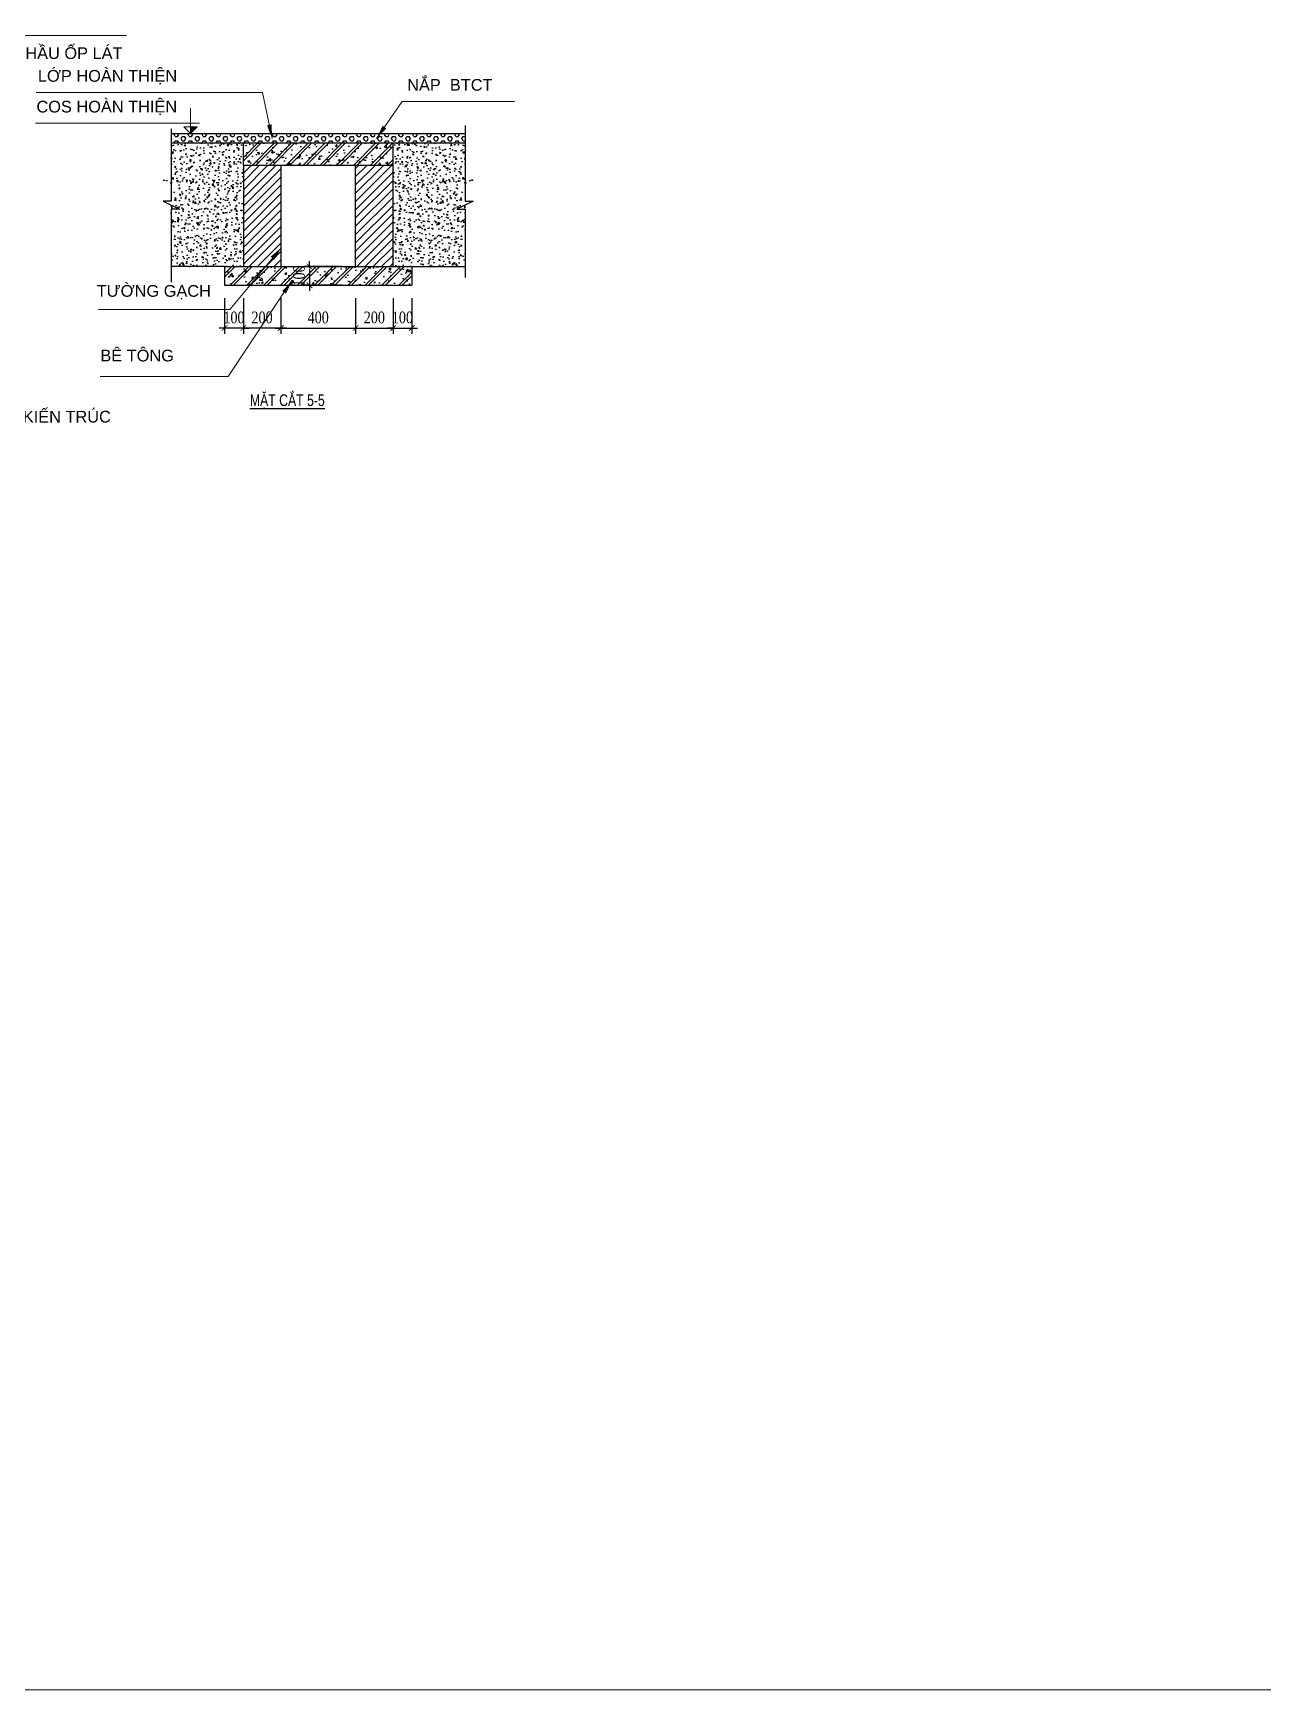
# Model space of a CAD drawing. Header units: millimetres. Extents: x -294625 to 2136527, y -251383 to 128331.
# Drawn here: x 1531273 to 1537843, y -137996 to -129147 of the extents above; entities that cross this region are included whole.
import ezdxf

# ---------------------------------------------------------------- set-up
doc = ezdxf.new("R2010")
doc.units = ezdxf.units.MM
doc.linetypes.add('$0$HIDDEN', pattern=[0.375, 0.25, -0.125])
doc.linetypes.add('CONTINOUS', pattern=[0])
doc.layers.get('Defpoints').update_dxf_attribs({"lineweight": 0})
for name, color, linetype in [('1-WALL', 1, 'Continuous'), ('1HATCH', 251, 'Continuous'), ('1Hatch-N', 8, 'Continuous'), ('A-HatchVatlieu', 7, 'Continuous'), ('Gtechcons-Text', 7, 'Continuous'), ('Hatch', 250, 'Continuous'), ('S14_Annotation', 3, 'Continuous'), ('S22_Blinding', 3, 'Continuous')]:
    doc.layers.add(name, color=color, linetype=linetype)
doc.layers.add('11', color=11, linetype='CONTINOUS', lineweight=0)
doc.styles.add('L-Arial', font='arial.ttf')
doc.styles.add('P-VNTIMEH', font='vntimeh.shx', dxfattribs={"width": 0.75, "height": 300})
doc.styles.add('ROMANS', font='vntimeh.shx', dxfattribs={"width": 0.8, "bigfont": 'vns.shx'})
doc.styles.add('TEXT_ARIAL', font='arial.ttf', dxfattribs={"width": 0.75})
doc.dimstyles.new('1_25', dxfattribs={"dimscale": 25, "dimtxt": 2.5, "dimasz": 1.2, "dimexe": 1.2, "dimexo": 0, "dimgap": 1, "dimtad": 1, "dimdec": 0, "dimzin": 0, "dimdsep": 46, "dimtxsty": 'ROMANS', "dimblk": 'ARCHTICK', "dimcen": 1.2, "dimdle": 1.2, "dimclrd": 256, "dimclre": 256, "dimclrt": 4, "dimadec": 0, "dimazin": 0, "dimtfac": 1, "dimtdec": 0, "dimtix": 1, "dimtmove": 2, "dimatfit": 3, "dimldrblk": 'ARCHTICK', "dimfxl": 0.15, "dimtvp": 0.833333, "dimtolj": 1, "dimtzin": 0, "dimarcsym": 0})
doc.dimstyles.new('DimLine', dxfattribs={"dimtxt": 200, "dimasz": 50, "dimexe": 50, "dimexo": 0, "dimgap": 50, "dimtad": 1, "dimdec": 0, "dimzin": 9, "dimdsep": 46, "dimtxsty": 'P-VNTIMEH', "dimblk": 'ARCHTICK', "dimcen": 0, "dimdle": 1, "dimclrd": 256, "dimclre": 256, "dimclrt": 256, "dimadec": 0, "dimazin": 0, "dimtfac": 1, "dimtdec": 0, "dimtix": 1, "dimtmove": 1, "dimatfit": 3, "dimfxl": 500, "dimtfill": 1, "dimtolj": 1, "dimtzin": 0, "dimlwd": -1, "dimlwe": -1, "dimarcsym": 0})

# ---------------------------------------------------------------- blocks, each defined once
blk = doc.blocks.new('_ArchTick')
at = {"color": 0, "linetype": 'ByBlock', "const_width": 0.15}
blk.add_lwpolyline([(-0.5, -0.5), (0.5, 0.5)], dxfattribs=at)
blk = doc.blocks.new('*D205')
at = {"layer": '1HATCH', "lineweight": -2, "ltscale": 30, "transparency": 16777216}
for p, q in [((1532596.3, -130561.8), (1532596.3, -130751.9)), ((1532996.3, -130561.8), (1532996.3, -130751.9)), ((1532566.3, -130721.9), (1533026.3, -130721.9))]:
    blk.add_line(p, q, dxfattribs=at)
at = {"layer": 'Defpoints', "color": 0, "ltscale": 30, "transparency": 16777216}
for p in [(1532596.3, -130561.8), (1532996.3, -130561.8), (1532996.3, -130721.9)]:
    blk.add_point(p, dxfattribs=at)
at = {"layer": '1HATCH', "lineweight": -2, "ltscale": 30, "transparency": 16777216, "xscale": 29.99999999999998, "yscale": 29.99999999999998, "zscale": 29.99999999999998, "rotation": 180}
blk.add_blockref('_ArchTick', (1532596.3, -130721.9), dxfattribs=at)
at = {"layer": '1HATCH', "lineweight": -2, "ltscale": 30, "transparency": 16777216, "xscale": 29.99999999999998, "yscale": 29.99999999999998, "zscale": 29.99999999999998}
blk.add_blockref('_ArchTick', (1532996.3, -130721.9), dxfattribs=at)
at = {"layer": '1HATCH', "color": 4, "ltscale": 30, "transparency": 16777216, "insert": (1532796.3, -130665.7), "char_height": 62.5, "attachment_point": 5, "style": 'ROMANS'}
blk.add_mtext('\\A1;400', dxfattribs=at)
blk = doc.blocks.new('*D201')
at = {"layer": '1HATCH', "lineweight": -2, "ltscale": 30, "transparency": 16777216}
for p, q in [((1532396.3, -130561.8), (1532396.3, -130751.9)), ((1532596.3, -130561.8), (1532596.3, -130751.9)), ((1532626.3, -130721.9), (1532366.3, -130721.9))]:
    blk.add_line(p, q, dxfattribs=at)
at = {"layer": 'Defpoints', "color": 0, "ltscale": 30, "transparency": 16777216}
for p in [(1532396.3, -130561.8), (1532596.3, -130561.8), (1532396.3, -130721.9)]:
    blk.add_point(p, dxfattribs=at)
at = {"layer": '1HATCH', "lineweight": -2, "ltscale": 30, "transparency": 16777216, "xscale": 29.99999999999998, "yscale": 29.99999999999998, "zscale": 29.99999999999998, "rotation": 180}
blk.add_blockref('_ArchTick', (1532396.3, -130721.9), dxfattribs=at)
at = {"layer": '1HATCH', "lineweight": -2, "ltscale": 30, "transparency": 16777216, "xscale": 29.99999999999998, "yscale": 29.99999999999998, "zscale": 29.99999999999998}
blk.add_blockref('_ArchTick', (1532596.3, -130721.9), dxfattribs=at)
at = {"layer": '1HATCH', "color": 4, "ltscale": 30, "transparency": 16777216, "insert": (1532496.3, -130665.7), "char_height": 62.5, "attachment_point": 5, "style": 'ROMANS'}
blk.add_mtext('\\A1;200', dxfattribs=at)
blk = doc.blocks.new('*D202')
at = {"layer": '1HATCH', "lineweight": -2, "ltscale": 30, "transparency": 16777216}
for p, q in [((1532996.3, -130561.8), (1532996.3, -130751.9)), ((1533196.3, -130561.8), (1533196.3, -130751.9)), ((1532966.3, -130721.9), (1533226.3, -130721.9))]:
    blk.add_line(p, q, dxfattribs=at)
at = {"layer": 'Defpoints', "color": 0, "ltscale": 30, "transparency": 16777216}
for p in [(1532996.3, -130561.8), (1533196.3, -130561.8), (1533196.3, -130721.9)]:
    blk.add_point(p, dxfattribs=at)
at = {"layer": '1HATCH', "lineweight": -2, "ltscale": 30, "transparency": 16777216, "xscale": 29.99999999999998, "yscale": 29.99999999999998, "zscale": 29.99999999999998, "rotation": 180}
blk.add_blockref('_ArchTick', (1532996.3, -130721.9), dxfattribs=at)
at = {"layer": '1HATCH', "lineweight": -2, "ltscale": 30, "transparency": 16777216, "xscale": 29.99999999999998, "yscale": 29.99999999999998, "zscale": 29.99999999999998}
blk.add_blockref('_ArchTick', (1533196.3, -130721.9), dxfattribs=at)
at = {"layer": '1HATCH', "color": 4, "ltscale": 30, "transparency": 16777216, "insert": (1533096.3, -130665.7), "char_height": 62.5, "attachment_point": 5, "style": 'ROMANS'}
blk.add_mtext('\\A1;200', dxfattribs=at)
blk = doc.blocks.new('*D210')
at = {"layer": '1HATCH', "lineweight": -2, "ltscale": 30, "transparency": 16777216}
for p, q in [((1532296.3, -130561.8), (1532296.3, -130751.9)), ((1532396.3, -130561.8), (1532396.3, -130751.9)), ((1532296.3, -130721.9), (1532266.3, -130721.9)), ((1532396.3, -130721.9), (1532296.3, -130721.9)), ((1532396.3, -130721.9), (1532426.3, -130721.9))]:
    blk.add_line(p, q, dxfattribs=at)
at = {"layer": 'Defpoints', "color": 0, "ltscale": 30, "transparency": 16777216}
for p in [(1532296.3, -130561.8), (1532396.3, -130561.8), (1532296.3, -130721.9)]:
    blk.add_point(p, dxfattribs=at)
at = {"layer": '1HATCH', "lineweight": -2, "ltscale": 30, "transparency": 16777216, "xscale": 29.99999999999998, "yscale": 29.99999999999998, "zscale": 29.99999999999998}
blk.add_blockref('_ArchTick', (1532296.3, -130721.9), dxfattribs=at)
at = {"layer": '1HATCH', "lineweight": -2, "ltscale": 30, "transparency": 16777216, "xscale": 29.99999999999998, "yscale": 29.99999999999998, "zscale": 29.99999999999998, "rotation": 180}
blk.add_blockref('_ArchTick', (1532396.3, -130721.9), dxfattribs=at)
at = {"layer": '1HATCH', "color": 4, "ltscale": 30, "transparency": 16777216, "insert": (1532346.3, -130665.7), "char_height": 62.5, "attachment_point": 5, "style": 'ROMANS'}
blk.add_mtext('\\A1;100', dxfattribs=at)
blk = doc.blocks.new('*D211')
at = {"layer": '1HATCH', "lineweight": -2, "ltscale": 30, "transparency": 16777216}
for p, q in [((1533196.3, -130561.8), (1533196.3, -130751.9)), ((1533296.3, -130561.8), (1533296.3, -130751.9)), ((1533196.3, -130721.9), (1533166.3, -130721.9)), ((1533196.3, -130721.9), (1533296.3, -130721.9)), ((1533296.3, -130721.9), (1533326.3, -130721.9))]:
    blk.add_line(p, q, dxfattribs=at)
at = {"layer": 'Defpoints', "color": 0, "ltscale": 30, "transparency": 16777216}
for p in [(1533196.3, -130561.8), (1533296.3, -130561.8), (1533296.3, -130721.9)]:
    blk.add_point(p, dxfattribs=at)
at = {"layer": '1HATCH', "lineweight": -2, "ltscale": 30, "transparency": 16777216, "xscale": 29.99999999999998, "yscale": 29.99999999999998, "zscale": 29.99999999999998}
blk.add_blockref('_ArchTick', (1533196.3, -130721.9), dxfattribs=at)
at = {"layer": '1HATCH', "lineweight": -2, "ltscale": 30, "transparency": 16777216, "xscale": 29.99999999999998, "yscale": 29.99999999999998, "zscale": 29.99999999999998, "rotation": 180}
blk.add_blockref('_ArchTick', (1533296.3, -130721.9), dxfattribs=at)
at = {"layer": '1HATCH', "color": 4, "ltscale": 30, "transparency": 16777216, "insert": (1533246.3, -130665.7), "char_height": 62.5, "attachment_point": 5, "style": 'ROMANS'}
blk.add_mtext('\\A1;100', dxfattribs=at)
blk = doc.blocks.new('*D213')
at = {"layer": '1HATCH', "linetype": '$0$HIDDEN', "lineweight": -2, "transparency": 16777216}
for p, q in [((1532923.3, -130393.3), (1532719.6, -130393.3)), ((1532749.6, -130393.3), (1532749.6, -130363.3)), ((1532749.6, -130393.3), (1532749.6, -130493.3)), ((1532923.3, -130493.3), (1532719.6, -130493.3)), ((1532749.6, -130493.3), (1532749.6, -130523.3))]:
    blk.add_line(p, q, dxfattribs=at)
at = {"layer": 'Defpoints', "color": 0, "linetype": '$0$HIDDEN', "transparency": 16777216}
for p in [(1532923.3, -130393.3), (1532749.6, -130493.3), (1532923.3, -130493.3)]:
    blk.add_point(p, dxfattribs=at)
at = {"layer": '1HATCH', "linetype": '$0$HIDDEN', "lineweight": -2, "transparency": 16777216, "xscale": 29.99999999999998, "yscale": 29.99999999999998, "zscale": 29.99999999999998}
for p, rotation in [((1532749.6, -130393.3), 270), ((1532749.6, -130493.3), 90)]:
    blk.add_blockref('_ArchTick', p, dxfattribs=dict(at, rotation=rotation))
at = {"layer": '1HATCH', "color": 4, "linetype": '$0$HIDDEN', "transparency": 16777216, "insert": (1532693.3, -130443.3), "char_height": 62.5, "attachment_point": 5, "rotation": 90, "style": 'ROMANS'}
blk.add_mtext('\\A1;100', dxfattribs=at)

msp = doc.modelspace()

# ---------------------------------------------------------------- hatches: boundary and pattern name
at = {"layer": '1Hatch-N'}
h = msp.add_hatch(dxfattribs=at)
h.set_pattern_fill('ANSI31', color=256, scale=250, style=0)
h.set_pattern_definition([(45, (245780.218, 459001.898), (-22.0970869, 22.0970869), [])])
h.paths.add_polyline_path([(1532596.3, -129853.3), (1532396.3, -129853.3), (1532396.3, -130393.3), (1532596.3, -130393.3)])
h.paths.add_polyline_path([(1533196.3, -129853.3), (1532996.3, -129853.3), (1532996.3, -130393.3), (1533196.3, -130393.3)])
at = {"layer": 'A-HatchVatlieu'}
h = msp.add_hatch(dxfattribs=at)
h.set_pattern_fill('HEX', color=256, scale=100)
h.set_pattern_definition([(0, (1131532.387, 145350.267), (0, 21.6506351), [12.5, -25]), (120, (1131532.387, 145350.267), (-18.75, -10.8253175), [12.5, -25]), (60, (1131544.887, 145350.267), (-18.75, 10.8253175), [12.5, -25])])
h.paths.add_polyline_path([(1533581.3, -129733.3), (1533581.3, -129683.3), (1532011.2, -129683.3), (1532011.2, -129733.3)])
at = {"layer": 'Hatch', "ltscale": 500}
h = msp.add_hatch(dxfattribs=at)
h.set_pattern_fill('AR-CONC', color=256, scale=10, style=0)
h.set_pattern_definition([(50, (246058.13, 450875.95), (71.7260183, -6.2752135), [7.5, -82.5]), (355, (246058.13, 450875.95), (-13.8751334, 75.2192134), [6, -66]), (100.4514, (246064.11, 450875.425), (57.8509382, 68.9439542), [6.374019, -70.1142112]), (46.1842, (246058.13, 450895.95), (106.724105, -16.5519014), [11.25, -123.75]), (96.6356, (246067.02, 450894.57), (93.4662706, 97.411787), [9.561029, -105.1713]), (351.1842, (246058.13, 450895.95), (93.4661945, 97.41186), [9, -99]), (21, (246068.13, 450890.95), (59.6907052, -40.261889), [7.5, -82.5]), (326, (246068.13, 450890.95), (24.331533, 72.5150045), [6, -66]), (71.4514, (246073.105, 450887.59), (84.022263, 32.2530497), [6.374019, -70.1142112]), (37.5, (246058.13, 450875.948), (1.21598553, 33.2893854), [0, -65.2, 0, -67, 0, -66.25]), (7.5, (246058.13, 450875.95), (26.3069537, 39.4411712), [0, -38.2, 0, -63.7, 0, -25.25]), (327.5, (246035.83, 450875.948), (53.3822436, -2.25548717), [0, -25, 0, -78, 0, -103.5]), (317.5, (246025.83, 450875.95), (58.318617, 10.0104982), [0, -32.5, 0, -51.8, 0, -73.5])])
h.paths.add_polyline_path([(1532054.8, -129975.4), (1532011.2, -129975.4), (1532011.2, -130395.2), (1532396.3, -130393.3), (1532396.3, -129733.3), (1532011.2, -129733.3), (1532011.2, -129931.9), (1531967.7, -129931.9)])
at = {"layer": 'Hatch', "ltscale": 1000}
h = msp.add_hatch(dxfattribs=at)
h.set_pattern_fill('BT-01', color=256, scale=15, style=0, pattern_type=2)
h.set_pattern_definition([(50, (246058.13, 450875.95), (107.5890274, -9.41282), [11.25, -123.75]), (355, (246058.13, 450875.95), (-20.8127, 112.82882), [9, -99]), (100.4514, (246067.1, 450875.16), (86.776407, 103.415931), [9.5610285, -105.171317]), (46.1842, (246058.13, 450905.95), (160.086157, -24.827852), [16.875, -185.625]), (96.6356, (246071.47, 450903.88), (140.199406, 146.11768), [14.341543, -157.75695]), (351.1842, (246058.13, 450905.95), (140.199292, 146.11779), [13.5, -148.5]), (21, (246073.13, 450898.45), (89.536058, -60.3928336), [11.25, -123.75]), (326, (246073.13, 450898.45), (36.4973, 108.772507), [9, -99]), (71.4514, (246080.59, 450893.42), (126.033394, 48.3795745), [9.5610285, -105.171317]), (37.5, (246058.13, 450875.95), (1.8239783, 49.9340781), [0, -97.8, 0, -100.5, 0, -99.375]), (7.5, (246058.13, 450875.95), (39.4604306, 59.1617568), [0, -57.3, 0, -95.55, 0, -37.875]), (327.5, (246024.68, 450875.95), (80.0733654, -3.3832308), [0, -37.5, 0, -117, 0, -155.25]), (317.5, (246009.68, 450875.95), (87.4779254, 15.0157473), [0, -48.75, 0, -77.7, 0, -110.25]), (45, (246058.13, 450875.95), (-45.0780573, 45.0780573), []), (45, (246058.13, 450894.323), (-45.0780573, 45.0780573), [])])
h.paths.add_polyline_path([(1532996.3, -129853.3), (1533196.3, -129853.3), (1533196.3, -129733.3), (1532396.3, -129733.3), (1532396.3, -129853.3), (1532596.3, -129853.3)])
at = {"layer": 'Hatch', "ltscale": 500}
h = msp.add_hatch(dxfattribs=at)
h.set_pattern_fill('AR-CONC', color=256, scale=10, style=0)
h.set_pattern_definition([(130, (2819534.37, 450875.95), (-71.7260183, -6.2752135), [7.5, -82.5]), (185, (2819534.37, 450875.95), (13.8751334, 75.2192134), [6, -66]), (79.5486, (2819528.395, 450875.425), (-57.8509382, 68.9439542), [6.374019, -70.1142112]), (133.8158, (2819534.37, 450895.95), (-106.724105, -16.5519014), [11.25, -123.75]), (83.3644, (2819525.48, 450894.57), (-93.4662706, 97.411787), [9.561029, -105.1713]), (188.8158, (2819534.37, 450895.95), (-93.4661945, 97.41186), [9, -99]), (159, (2819524.37, 450890.95), (-59.6907052, -40.261889), [7.5, -82.5]), (214, (2819524.37, 450890.95), (-24.331533, 72.5150045), [6, -66]), (108.5486, (2819519.4, 450887.59), (-84.022263, 32.2530497), [6.374019, -70.1142112]), (142.5, (2819534.373, 450875.948), (-1.21598553, 33.2893854), [0, -65.2, 0, -67, 0, -66.25]), (172.5, (2819534.373, 450875.95), (-26.3069537, 39.4411712), [0, -38.2, 0, -63.7, 0, -25.25]), (212.5, (2819556.673, 450875.948), (-53.3822436, -2.25548717), [0, -25, 0, -78, 0, -103.5]), (222.5, (2819566.673, 450875.95), (-58.318617, 10.0104982), [0, -32.5, 0, -51.8, 0, -73.5])])
h.paths.add_polyline_path([(1533537.7, -129975.4), (1533581.3, -129975.4), (1533581.3, -130395.2), (1533196.3, -130393.3), (1533196.3, -129733.3), (1533581.3, -129733.3), (1533581.3, -129931.9), (1533624.8, -129931.9)])
at = {"layer": 'Hatch', "ltscale": 1000}
h = msp.add_hatch(dxfattribs=at)
h.set_pattern_fill('BT-01', color=256, scale=15, style=0, pattern_type=2)
h.set_pattern_definition([(50, (245780.22, 459001.9), (107.5890274, -9.41282), [11.25, -123.75]), (355, (245780.22, 459001.9), (-20.8127, 112.82882), [9, -99]), (100.4514, (245789.18, 459001.11), (86.776407, 103.415931), [9.5610285, -105.171317]), (46.1842, (245780.22, 459031.9), (160.086157, -24.827852), [16.875, -185.625]), (96.6356, (245793.56, 459029.83), (140.199406, 146.11768), [14.341543, -157.75695]), (351.1842, (245780.22, 459031.9), (140.199292, 146.11779), [13.5, -148.5]), (21, (245795.22, 459024.4), (89.536058, -60.3928336), [11.25, -123.75]), (326, (245795.22, 459024.4), (36.4973, 108.772507), [9, -99]), (71.4514, (245802.68, 459019.36), (126.033394, 48.3795745), [9.5610285, -105.171317]), (37.5, (245780.218, 459001.898), (1.8239783, 49.9340781), [0, -97.8, 0, -100.5, 0, -99.375]), (7.5, (245780.22, 459001.9), (39.4604306, 59.1617568), [0, -57.3, 0, -95.55, 0, -37.875]), (327.5, (245746.768, 459001.898), (80.0733654, -3.3832308), [0, -37.5, 0, -117, 0, -155.25]), (317.5, (245731.77, 459001.9), (87.4779254, 15.0157473), [0, -48.75, 0, -77.7, 0, -110.25]), (45, (245780.22, 459001.9), (-45.0780573, 45.0780573), []), (45, (245780.22, 459020.27), (-45.0780573, 45.0780573), [])])
h.paths.add_polyline_path([(1533296.3, -130493.3), (1533296.3, -130393.3), (1532296.3, -130393.3), (1532296.3, -130493.3)])

# ---------------------------------------------------------------- linework, layer by layer
at = {"linetype": 'Continuous', "ltscale": 300}
for p, q in [((1532396.3, -129853.3), (1532396.3, -129733.3)), ((1533196.3, -129853.3), (1533196.3, -129733.3)), ((1533196.3, -129853.3), (1532396.3, -129853.3)), ((1532296.3, -130393.3), (1533296.3, -130393.3))]:
    msp.add_line(p, q, dxfattribs=at)
msp.add_lwpolyline([(1533196.3, -130393.3), (1533196.3, -129853.3), (1532396.3, -129853.3), (1532396.3, -130393.3)], dxfattribs=at)
msp.add_lwpolyline([(1532596.3, -130393.3), (1532996.3, -130393.3), (1532996.3, -129853.3), (1532596.3, -129853.3)], close=True, dxfattribs=at)
at = {"layer": '1-WALL'}
for points in [[(1532011.2, -129657.3), (1532011.2, -130043.4), (1531967.7, -130043.4), (1532054.8, -130086.9), (1532011.2, -130086.9), (1532011.2, -130476.7)], [(1533581.3, -129640.4), (1533581.3, -130043.4), (1533624.8, -130043.4), (1533537.7, -130086.9), (1533581.3, -130086.9), (1533581.3, -130451.1)]]:
    msp.add_lwpolyline(points, dxfattribs=at)
at = {"layer": '11', "ltscale": 50}
for p, q in [((1532113.5, -129683.3), (1532113.5, -129547.7)), ((1532162.8, -129628), (1531285, -129628)), ((1532162.9, -129683.3), (1532064.1, -129683.3)), ((1532113.5, -129683.3), (1532077.6, -129647.3)), ((1532149.4, -129647.3), (1532077.6, -129647.3)), ((1532113.5, -129683.3), (1532149.4, -129647.3))]:
    msp.add_line(p, q, dxfattribs=at)
msp.add_solid([(1532149.4, -129647.3), (1532113.5, -129647.3), (1532113.5, -129683.3)], dxfattribs=at)
at = {"layer": 'Defpoints'}
msp.add_lwpolyline([(1525138.1, -120864), (1556293.9, -120864), (1556293.9, -137995.6), (1525138.1, -137995.6)], close=True, dxfattribs=at)
at = {"layer": 'S22_Blinding'}
for p, q in [((1532011.2, -129683.3), (1533581.3, -129683.3)), ((1532011.2, -129733.3), (1533581.3, -129733.3)), ((1532296.3, -130393.3), (1532011.2, -130393.3)), ((1532296.3, -130393.3), (1532296.3, -130493.3)), ((1533296.3, -130393.3), (1533296.3, -130493.3)), ((1533296.3, -130393.3), (1533581.3, -130393.3)), ((1532296.3, -130493.3), (1533296.3, -130493.3))]:
    msp.add_line(p, q, dxfattribs=at)

# ---------------------------------------------------------------- texts
at = {"layer": 'Gtechcons-Text', "style": 'L-Arial'}
for s, p in [('SƠ HOÀN THIỆN CỦA NHÀ THẦU ỐP LÁT', (1530041.2, -129284.8)), ('GHI THU NƯỚC PHỐI HỢP VỚI BẢN VẼ KIẾN TRÚC', (1529551, -131226.6))]:
    msp.add_text(s, height=62.5, rotation=360, dxfattribs=at).set_placement(p)
at = {"layer": 'Gtechcons-Text', "char_height": 62.5, "attachment_point": 3, "rotation": 360, "style": 'L-Arial'}
for s, width, insert in [('LỚP HOÀN THIỆN', 1117.556, (1532042.8, -129343.6)), ('NẮP  BTCT', 913.513, (1533727.7, -129391.7)), ('COS HOÀN THIỆN', 1117.556, (1532042.8, -129508)), ('TƯỜNG GẠCH', 693.543, (1532223, -130492.3)), ('BÊ TÔNG ', 688.07, (1532025.4, -130837.5, 0.7))]:
    msp.add_mtext_dynamic_manual_height_columns(s, width=width, gutter_width=1, heights=[0], dxfattribs=dict(at, insert=insert))
at = {"layer": 'S14_Annotation', "color": 4, "style": 'TEXT_ARIAL', "width": 0.75}
msp.add_text('%%UMẶT CẮT 5-5', height=62.5, dxfattribs=at).set_placement((1532431.2, -131138.4))

# ---------------------------------------------------------------- dimensions: what is measured, and where the dimension line sits
at = {"layer": '1HATCH', "linetype": '$0$HIDDEN'}
dim = msp.add_linear_dim(base=(1532749.6, -130493.3), p1=(1532923.3, -130393.3), p2=(1532923.3, -130493.3), angle=90, dimstyle='1_25', dxfattribs=at)
dim.commit()
dim.dimension.update_dxf_attribs({"geometry": '*D213', "text_midpoint": (1532693.3, -130443.3)})
at = {"layer": '1HATCH', "ltscale": 30}
for base, p1, p2, picture, middle in [((1532296.3, -130721.9), (1532396.3, -130561.8), (1532296.3, -130561.8), '*D210', (1532346.3, -130665.7)), ((1532396.3, -130721.9), (1532596.3, -130561.8), (1532396.3, -130561.8), '*D201', (1532496.3, -130665.7)), ((1532996.3, -130721.9), (1532596.3, -130561.8), (1532996.3, -130561.8), '*D205', (1532796.3, -130665.7)), ((1533196.3, -130721.9), (1532996.3, -130561.8), (1533196.3, -130561.8), '*D202', (1533096.3, -130665.7))]:
    dim = msp.add_linear_dim(base=base, p1=p1, p2=p2, dimstyle='1_25', dxfattribs=at)
    dim.commit()
    dim.dimension.update_dxf_attribs({"geometry": picture, "text_midpoint": middle})
dim = msp.add_linear_dim(base=(1533296.3, -130721.9), p1=(1533196.3, -130561.8), p2=(1533296.3, -130561.8), angle=180, dimstyle='1_25', dxfattribs=at)
dim.commit()
dim.dimension.update_dxf_attribs({"geometry": '*D211', "text_midpoint": (1533246.3, -130665.7)})

# ---------------------------------------------------------------- leaders
at = {"layer": '11', "ltscale": 50}
for points, override in [([(1529948.1, -130007.2, -0.7), (1529948.1, -129158.7, -0.7), (1531772.8, -129159.2, -0.7)], {"dimasz": 75, "dimtad": 0, "dimclrd": 256}), ([(1532550.5, -129710.1, -0.7), (1532497.9, -129463.5, -0.7), (1531288.9, -129464.5, -0.7)], {"dimasz": 75, "dimtad": 0, "dimclrd": 256}), ([(1533107.7, -129710.1, -0.7), (1533245.6, -129511.8, -0.7), (1533845.3, -129512.3, -0.7)], {"dimasz": 75, "dimtad": 0, "dimclrd": 256}), ([(1532599.8, -130291), (1532324.7, -130623.6), (1531622.2, -130623.6)], {"dimasz": 75, "dimtad": 0}), ([(1532655.9, -130468.8), (1532315.6, -130980.9), (1531632.1, -130981.4)], {"dimasz": 75, "dimtad": 0, "dimclrd": 256})]:
    msp.add_leader(points, dimstyle='DimLine', override=override, dxfattribs=at)

doc.saveas('drawing.dxf')
